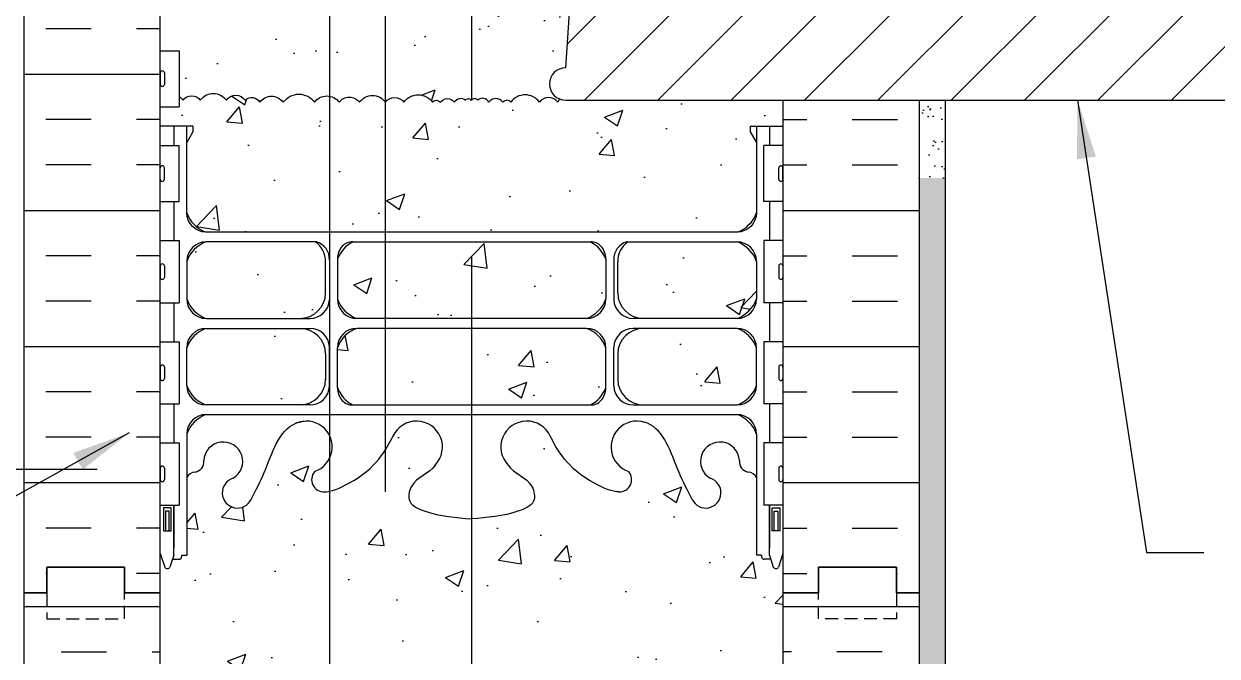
# Model space of a CAD drawing. Header units: inches. Extents: x 232.8 to 289.9, y 164.4 to 233.6.
# Drawn here: x 255.18 to 278.18, y 204.35 to 216.54 of the extents above; entities that cross this region are included whole.
import ezdxf

# ---------------------------------------------------------------- set-up
doc = ezdxf.new("R2010")
doc.units = ezdxf.units.IN
doc.header["$MEASUREMENT"] = 0
doc.linetypes.add('DASHED2', pattern=[0.375, 0.25, -0.125])
for name, color, linetype in [('HATCH', 12, 'Continuous'), ('line25', 2, 'Continuous'), ('LINE3', 3, 'Continuous'), ('LINE50', 5, 'Continuous'), ('LINE9', 9, 'Continuous'), ('TEXT', 4, 'Continuous'), ('Web_Edge', 9, 'Continuous')]:
    doc.layers.add(name, color=color, linetype=linetype)
doc.styles.add('DIM', font='romans.shx', dxfattribs={"width": 0.7})
doc.dimstyles.new('ext_12', dxfattribs={"dimscale": 12, "dimtxt": 0.09375, "dimasz": 0.09375, "dimexe": 0.09375, "dimexo": 0.0625, "dimgap": 0.0625, "dimtad": 1, "dimdec": 1, "dimzin": 3, "dimdsep": 46, "dimlunit": 4, "dimtxsty": 'DIM', "dimcen": 0.09, "dimdle": 0.09375, "dimclrt": 4, "dimadec": 0, "dimazin": 0, "dimtfac": 1, "dimtdec": 1, "dimtmove": 2, "dimatfit": 3, "dimfxl": 1, "dimfrac": 2, "dimtolj": 1, "dimtzin": 0, "dimarcsym": 0})
pattern_1 = [(50, (0, 0), (3.5863, -0.31376), [0.375, -4.125]), (355, (0, 0), (-0.693757, 3.76096), [0.3, -3.3]), (100.4514, (0.299, -0.026), (2.892544, 3.4472), [0.3187, -3.50571]), (46.1842, (0, 1), (5.336207, -0.827596), [0.5625, -6.1875]), (96.6356, (0.4447, 0.931), (4.67331, 4.87059), [0.47805, -5.25857]), (351.1842, (0, 1), (4.67331, 4.87059), [0.45, -4.95]), (21, (0.5, 0.75), (2.984535, -2.013094), [0.375, -4.125]), (326, (0.5, 0.75), (1.216577, 3.62575), [0.3, -3.3]), (71.4514, (0.7487, 0.5822), (4.201112, 1.612656), [0.3187, -3.50571]), (37.5, (0, 0), (0.0607993, 1.6644693), [0, -3.26, 0, -3.35, 0, -3.3125]), (7.5, (0, 0), (1.315348, 1.972059), [0, -1.91, 0, -3.185, 0, -1.2625]), (327.5, (-1.115, 0), (2.669112, -0.1127744), [0, -1.25, 0, -3.9, 0, -5.175]), (317.5, (-1.615, 0), (2.915931, 0.500525), [0, -1.625, 0, -2.59, 0, -3.675])]

msp = doc.modelspace()

# ---------------------------------------------------------------- hatches: boundary and pattern name
at = {"layer": 'HATCH'}
h = msp.add_hatch(dxfattribs=at)
h.set_pattern_fill('INSUL', color=256, scale=7, angle=180, style=0)
h.set_pattern_definition([(180, (265.2284, 205.0723), (-3e-16, -2.625), []), (180, (265.2284, 204.1973), (-3e-16, -2.625), [0.875, -0.875]), (180, (265.2284, 203.3223), (-3e-16, -2.625), [0.875, -0.875])])
h.paths.add_polyline_path([(255.186, 205.572), (255.624, 205.572), (255.624, 206.072), (257.124, 206.072), (257.124, 205.572), (257.811, 205.572), (257.811, 223.572), (257.561, 223.572), (257.124, 223.572), (257.124, 223.072), (255.624, 223.072), (255.624, 223.572), (255.186, 223.572)])
h = msp.add_hatch(dxfattribs=at)
h.set_pattern_fill('AR-CONC', color=256, scale=0.5)
h.set_pattern_definition(pattern_1)
h.paths.add_polyline_path([(265.965, 220.581, 0.932515), (266.052, 221.825), (266.14, 223.072), (258.372, 223.072, 0.366745), (258.128, 222.861), (258.128, 221.877), (258.176, 221.877), (258.176, 220.677), (257.811, 220.677), (257.811, 219.927), (258.176, 219.927), (258.176, 218.727), (257.811, 218.727), (257.811, 217.977), (258.176, 217.977), (258.176, 216.777), (257.811, 216.777), (257.811, 216.027), (258.176, 216.027), (258.176, 215.146, -0.08702), (258.25, 215.072, -0.520567), (258.582, 215.072, -0.520567), (259.084, 215.072, -0.520567), (259.447, 215.072, -0.520567), (259.728, 215.032, -0.520567), (260.181, 215.032, -0.520567), (260.784, 215.032, -0.520567), (261.257, 215.032, -0.520567), (261.649, 215.032, -0.520567), (262.152, 215.032, -0.520567), (262.504, 215.032, -0.520567), (263.057, 215.032, -0.520567), (263.208, 215.032, -0.520567), (263.479, 215.032, -0.520567), (263.691, 215.072, -0.520567), (263.811, 215.072, -0.520567), (263.932, 215.072, -0.520567), (264.143, 215.032, -0.520567), (264.415, 215.032, -0.520567), (264.566, 215.032, -0.520567), (265.119, 215.032, -0.520567), (265.471, 215.032, -0.098321), (265.503, 215.097, -0.819194), (265.624, 215.697), (265.862, 219.1)])
h.paths.add_polyline_path([(271.319, 221.572), (271.319, 223.072), (270.499, 223.072), (267.301, 223.072), (267.301, 222.675), (267.208, 222.487), (267.114, 222.675), (267.114, 223.072), (266.14, 223.072), (266.052, 221.825, -0.932515), (265.965, 220.581), (265.862, 219.1), (268.886, 219.418, -0.379205)])
h = msp.add_hatch(dxfattribs=at)
h.set_pattern_fill('ANSI31', color=256, scale=8, style=0)
h.paths.add_polyline_path([(268.886, 219.418), (265.862, 219.1), (265.861, 219.092), (265.624, 215.697, 1), (265.624, 215.072), (285.355, 215.072), (285.358, 216.868, -0.661566), (285.362, 221.378), (285.362, 223.072), (271.319, 223.072), (271.319, 221.572, -2.637096)])
h.paths.add_polyline_path([(281.269, 219.122, -1), (276.368, 219.122, -1)], flags=16)
h = msp.add_hatch(dxfattribs=at)
h.set_pattern_fill('AR-CONC', color=256, scale=0.5)
h.set_pattern_definition([(50, (-36.5123, 0), (3.5863, -0.31376), [0.375, -4.125]), (355, (-36.5123, 0), (-0.693757, 3.76096), [0.3, -3.3]), (100.4514, (-36.2135, -0.026), (2.892544, 3.4472), [0.3187, -3.50571]), (46.1842, (-36.5123, 1), (5.336207, -0.827596), [0.5625, -6.1875]), (96.6356, (-36.0676, 0.931), (4.67331, 4.87059), [0.47805, -5.25857]), (351.1842, (-36.5123, 1), (4.67331, 4.87059), [0.45, -4.95]), (21, (-36.0123, 0.75), (2.984535, -2.013094), [0.375, -4.125]), (326, (-36.0123, 0.75), (1.216577, 3.62575), [0.3, -3.3]), (71.4514, (-35.7636, 0.5822), (4.201112, 1.612656), [0.3187, -3.50571]), (37.5, (-36.5123, 0), (0.0607993, 1.6644693), [0, -3.26, 0, -3.35, 0, -3.3125]), (7.5, (-36.5123, 0), (1.315348, 1.9720586), [0, -1.91, 0, -3.185, 0, -1.2625]), (327.5, (-37.6273, 0), (2.669112, -0.1127744), [0, -1.25, 0, -3.9, 0, -5.175]), (317.5, (-38.1273, 0), (2.915931, 0.500525), [0, -1.625, 0, -2.59, 0, -3.675])])
h.paths.add_polyline_path([(269.301, 214.572), (269.811, 214.572), (269.811, 215.072), (265.624, 215.072, -0.099388), (265.503, 215.097, 0.098321), (265.471, 215.032, 0.520567), (265.119, 215.032, 0.520567), (264.566, 215.032, 0.520567), (264.415, 215.032, 0.520567), (264.143, 215.032, 0.520567), (263.932, 215.072, 0.520567), (263.811, 215.072, 0.520567), (263.691, 215.072, 0.520567), (263.479, 215.032, 0.520567), (263.208, 215.032, 0.520567), (263.057, 215.032, 0.520567), (262.504, 215.032, 0.520567), (262.152, 215.032, 0.520567), (261.649, 215.032, 0.520567), (261.257, 215.032, 0.520567), (260.784, 215.032, 0.520567), (260.181, 215.032, 0.520567), (259.728, 215.032, 0.520567), (259.447, 215.072, 0.520567), (259.084, 215.072, 0.520567), (258.582, 215.072, 0.520567), (258.25, 215.072, 0.08702), (258.176, 215.146), (258.176, 214.947), (257.811, 214.947), (257.811, 214.572), (258.321, 214.572), (258.321, 212.903, 0.414203), (258.696, 212.528), (268.926, 212.528, 0.414225), (269.301, 212.903)])
h = msp.add_hatch(dxfattribs=at)
h.set_pattern_fill('INSUL', color=256, scale=7, angle=180, style=0)
h.set_pattern_definition([(7e-15, (262.3943, 205.0723), (3e-16, -2.625), []), (7e-15, (262.3943, 204.1973), (3e-16, -2.625), [0.875, -0.875]), (7e-15, (262.3943, 203.3223), (3e-16, -2.625), [0.875, -0.875])])
h.paths.add_polyline_path([(272.436, 215.072), (269.811, 215.072), (269.811, 205.572), (270.499, 205.572), (270.499, 206.072), (271.999, 206.072), (271.999, 205.572), (272.436, 205.572)])
h = msp.add_hatch(dxfattribs=at)
h.set_pattern_fill('AR-SAND', color=256, scale=0.25, style=0)
h.set_pattern_definition([(37.5, (272.43638, 213.5723), (-0.01575, 0.48171), [0, -0.38, 0, -0.425, 0, -0.40625]), (7.5, (272.4364, 213.5723), (0.44244, 0.70554), [0, -0.205, 0, -0.3425, 0, -0.13125]), (327.5, (272.12888, 213.5723), (0.77854, 0.00141), [0, -0.125, 0, -0.45, 0, -0.5875]), (317.5, (272.1289, 213.5723), (0.75153, 0.21942), [0, -0.0625, 0, -0.295, 0, -0.3375])])
h.paths.add_polyline_path([(272.936, 215.072), (272.436, 215.072), (272.436, 213.572), (272.936, 213.572)])
h = msp.add_hatch(dxfattribs=at)
h.set_pattern_fill('AR-SAND', color=256, scale=0.25, style=0)
h.set_pattern_definition([(37.5, (135.72206, 5.35787), (-0.01574834, 0.48170594), [0, -0.38, 0, -0.425, 0, -0.40625]), (7.5, (135.72206, 5.3579), (0.4424442, 0.7055365), [0, -0.205, 0, -0.3425, 0, -0.13125]), (327.5, (135.41456, 5.35787), (0.7785355, 0.00141476), [0, -0.125, 0, -0.45, 0, -0.5875]), (317.5, (135.41456, 5.3579), (0.7515317, 0.2194189), [0, -0.0625, 0, -0.295, 0, -0.3375])])
h.paths.add_polyline_path([(272.936, 213.572), (272.436, 213.572), (272.436, 187.572), (272.936, 187.572)])
h = msp.add_hatch(dxfattribs=at)
h.set_pattern_fill('AR-CONC', color=256, scale=0.5)
h.set_pattern_definition(pattern_1)
h.paths.add_polyline_path([(266.399, 211.24), (266.399, 212.008, 0.185301), (266.1, 212.341), (261.523, 212.341, 0.185301), (261.224, 212.008), (261.224, 211.24, 0.225652), (261.599, 210.865), (266.024, 210.865, 0.225652)])
h.paths.add_polyline_path([(266.399, 210.299, 0.225652), (266.024, 210.674), (261.599, 210.674, 0.225652), (261.224, 210.299), (261.224, 209.531, 0.185301), (261.523, 209.198), (266.1, 209.198, 0.185301), (266.399, 209.531)])
h.paths.add_polyline_path([(269.301, 210.299, 0.225652), (268.926, 210.674), (267.126, 210.674, 0.410093), (266.626, 210.181), (266.626, 209.684, 0.406005), (267.126, 209.198), (268.926, 209.198, 0.225652), (269.301, 209.573)])
h.paths.add_polyline_path([(269.301, 211.24), (269.301, 211.966, 0.225652), (268.926, 212.341), (266.821, 212.341, 0.24677), (266.626, 211.955), (266.626, 211.358, 0.410093), (267.126, 210.865), (268.926, 210.865, 0.225652)])
h.paths.add_polyline_path([(260.996, 211.955, 0.24677), (260.802, 212.341), (258.696, 212.341, 0.225652), (258.321, 211.966), (258.321, 211.24, 0.225652), (258.696, 210.865), (260.497, 210.865, 0.410093), (260.997, 211.358)])
h.paths.add_polyline_path([(260.997, 210.181, 0.410093), (260.497, 210.674), (258.696, 210.674, 0.225652), (258.321, 210.299), (258.321, 209.573, 0.225652), (258.696, 209.198), (260.497, 209.198, 0.406005), (260.996, 209.684)])
h = msp.add_hatch(dxfattribs=at)
h.set_pattern_fill('AR-CONC', color=256, scale=0.5)
h.set_pattern_definition(pattern_1)
edge = h.paths.add_edge_path()
edge.add_line((269.811, 206.332), (269.726, 206.071))
edge.add_arc((269.676, 206.098), 0.0567, 208.0725, 331.9275, ccw=False)
edge.add_line((269.626, 206.071), (269.577, 206.221))
edge.add_line((269.577, 206.221), (269.451, 206.221))
edge.add_arc((269.451, 206.271), 0.05, 180, 270, ccw=False)
edge.add_line((269.401, 206.271), (269.401, 206.301))
edge.add_line((269.401, 206.301), (269.301, 206.301))
edge.add_line((269.301, 206.301), (269.301, 207.79))
edge.add_arc((269.127, 207.714), 0.19, 23.6297, 85.6939)
edge.add_arc((269.171, 208.102), 0.2, 172.8929, 261.6212, ccw=False)
edge.add_arc((268.597, 208.108), 0.375, 2.9237, 239.8675)
edge.add_arc((268.324, 207.503), 0.293, -154.2016, 73.0731, ccw=False)
edge.add_spline(control_points=[(268.06, 207.375), (267.974, 207.542), (267.721, 208.032), (267.526, 208.713), (267.201, 208.843)], knot_values=[0, 0, 0, 0, 0.579211, 1.703896, 1.703896, 1.703896, 1.703896], degree=3, periodic=0)
edge.add_spline(control_points=[(267.201, 208.843), (267.151, 208.863), (267.097, 208.875), (267.04, 208.884)], knot_values=[1.703896, 1.703896, 1.703896, 1.703896, 1.875321, 1.875321, 1.875321, 1.875321], degree=3, periodic=0)
edge.add_arc((266.999, 208.386), 0.5, 85.2926, 251.7937)
edge.add_arc((266.653, 207.761), 0.242, -90, 38.2327, ccw=False)
edge.add_spline(control_points=[(266.653, 207.519), (266.532, 207.517), (265.712, 207.868), (265.467, 208.315), (265.328, 208.595)], knot_values=[0.038125, 0.038125, 0.038125, 0.038125, 0.320663, 1.237398, 1.237398, 1.237398, 1.237398], degree=3, periodic=0)
edge.add_arc((264.874, 208.386), 0.5, 24.819, 224.1875)
edge.add_spline(control_points=[(264.515, 208.037), (264.623, 207.874), (264.983, 207.783), (265.06, 207.288), (264.511, 207.052), (264.108, 207.023), (263.811, 207.003)], knot_values=[0.229407, 0.229407, 0.229407, 0.229407, 0.844432, 1.128849, 1.464331, 2.389004, 2.389004, 2.389004, 2.389004], degree=3, periodic=0)
edge.add_spline(control_points=[(263.811, 207.003), (263.515, 207.023), (263.111, 207.052), (262.563, 207.288), (262.64, 207.783), (263, 207.874), (263.107, 208.037)], knot_values=[0.229407, 0.229407, 0.229407, 0.229407, 1.15408, 1.489562, 1.773979, 2.389004, 2.389004, 2.389004, 2.389004], degree=3, periodic=0)
edge.add_arc((262.749, 208.386), 0.5, 315.8125, 515.181)
edge.add_spline(control_points=[(262.295, 208.595), (262.156, 208.315), (261.911, 207.868), (261.091, 207.517), (260.97, 207.519)], knot_values=[0.038125, 0.038125, 0.038125, 0.038125, 0.95486, 1.237398, 1.237398, 1.237398, 1.237398], degree=3, periodic=0)
edge.add_arc((260.97, 207.761), 0.242, 141.7673, 270, ccw=False)
edge.add_arc((260.624, 208.386), 0.5, 288.2063, 454.7074)
edge.add_spline(control_points=[(260.583, 208.884), (260.526, 208.875), (260.472, 208.863), (260.422, 208.843)], knot_values=[1.703896, 1.703896, 1.703896, 1.703896, 1.875321, 1.875321, 1.875321, 1.875321], degree=3, periodic=0)
edge.add_spline(control_points=[(260.422, 208.843), (260.097, 208.713), (259.902, 208.032), (259.649, 207.542), (259.563, 207.375)], knot_values=[0, 0, 0, 0, 1.124685, 1.703896, 1.703896, 1.703896, 1.703896], degree=3, periodic=0)
edge.add_arc((259.299, 207.503), 0.293, 106.9269, 334.2016, ccw=False)
edge.add_arc((259.025, 208.108), 0.375, 300.1325, 537.0763)
edge.add_arc((258.452, 208.102), 0.2, -81.62, 7.1071, ccw=False)
edge.add_arc((258.496, 207.714), 0.19, 94.3036, 156.3684)
edge.add_line((258.321, 207.79), (258.321, 206.301))
edge.add_line((258.321, 206.301), (258.221, 206.301))
edge.add_line((258.221, 206.301), (258.221, 206.271))
edge.add_arc((258.171, 206.271), 0.05, -90, 0, ccw=False)
edge.add_line((258.171, 206.221), (258.045, 206.221))
edge.add_line((258.045, 206.221), (257.996, 206.071))
edge.add_arc((257.946, 206.098), 0.0567, 208.0725, 331.9275, ccw=False)
edge.add_line((257.896, 206.071), (257.811, 206.332))
edge.add_line((257.811, 206.332), (257.811, 205.572))
edge.add_line((257.811, 205.572), (257.811, 203.572))
edge.add_arc((258.157, 203.933), 0.5, 226.2109, 246.4218)
edge.add_line((257.957, 203.475), (258.047, 203.475))
edge.add_line((258.047, 203.475), (258.047, 203.433))
edge.add_arc((257.907, 203.226), 0.25, 0, 55.9442, ccw=False)
edge.add_line((258.157, 203.226), (258.157, 203.159))
edge.add_arc((258.095, 203.159), 0.0625, -90, 0, ccw=False)
edge.add_line((258.095, 203.096), (258.047, 203.096))
edge.add_line((258.047, 203.096), (258.047, 203.026))
edge.add_line((258.047, 203.026), (258.152, 203.026))
edge.add_arc((258.115, 203.376), 0.352, 276.1291, 321.5331)
edge.add_arc((258.492, 203.107), 0.113, -12.1844, 154.0569, ccw=False)
edge.add_arc((258.977, 203.103), 0.375, 182.9237, 419.8675)
edge.add_arc((259.297, 203.696), 0.3, 27.597, 243.9425, ccw=False)
edge.add_spline(control_points=[(259.563, 203.835), (259.649, 203.669), (259.902, 203.178), (260.097, 202.498), (260.422, 202.367)], knot_values=[0, 0, 0, 0, 0.579211, 1.703896, 1.703896, 1.703896, 1.703896], degree=3, periodic=0)
edge.add_spline(control_points=[(260.422, 202.367), (260.472, 202.347), (260.526, 202.335), (260.583, 202.326)], knot_values=[1.703896, 1.703896, 1.703896, 1.703896, 1.875321, 1.875321, 1.875321, 1.875321], degree=3, periodic=0)
edge.add_arc((260.624, 202.825), 0.5, 265.2926, 431.7937)
edge.add_arc((260.97, 203.449), 0.242, 90, 218.2327, ccw=False)
edge.add_spline(control_points=[(260.97, 203.691), (261.091, 203.693), (261.911, 203.342), (262.156, 202.895), (262.295, 202.615)], knot_values=[0.038125, 0.038125, 0.038125, 0.038125, 0.320663, 1.237398, 1.237398, 1.237398, 1.237398], degree=3, periodic=0)
edge.add_arc((262.749, 202.825), 0.5, 204.819, 404.1875)
edge.add_spline(control_points=[(263.107, 203.173), (263, 203.336), (262.64, 203.427), (262.563, 203.922), (263.111, 204.158), (263.515, 204.187), (263.811, 204.207)], knot_values=[0.229407, 0.229407, 0.229407, 0.229407, 0.844432, 1.128849, 1.464331, 2.389004, 2.389004, 2.389004, 2.389004], degree=3, periodic=0)
edge.add_spline(control_points=[(263.811, 204.207), (264.108, 204.187), (264.511, 204.158), (265.06, 203.922), (264.983, 203.427), (264.623, 203.336), (264.515, 203.173)], knot_values=[0.229407, 0.229407, 0.229407, 0.229407, 1.15408, 1.489562, 1.773979, 2.389004, 2.389004, 2.389004, 2.389004], degree=3, periodic=0)
edge.add_arc((264.874, 202.825), 0.5, 135.8125, 335.181)
edge.add_spline(control_points=[(265.328, 202.615), (265.467, 202.895), (265.712, 203.342), (266.532, 203.693), (266.653, 203.691)], knot_values=[0.038125, 0.038125, 0.038125, 0.038125, 0.95486, 1.237398, 1.237398, 1.237398, 1.237398], degree=3, periodic=0)
edge.add_arc((266.653, 203.449), 0.242, -38.2327, 90, ccw=False)
edge.add_arc((266.999, 202.825), 0.5, 108.2063, 274.7074)
edge.add_spline(control_points=[(267.04, 202.326), (267.097, 202.335), (267.151, 202.347), (267.201, 202.367)], knot_values=[1.703896, 1.703896, 1.703896, 1.703896, 1.875321, 1.875321, 1.875321, 1.875321], degree=3, periodic=0)
edge.add_spline(control_points=[(267.201, 202.367), (267.526, 202.498), (267.721, 203.178), (267.974, 203.669), (268.06, 203.835)], knot_values=[0, 0, 0, 0, 1.124685, 1.703896, 1.703896, 1.703896, 1.703896], degree=3, periodic=0)
edge.add_arc((268.325, 203.696), 0.3, -63.9425, 153.031, ccw=False)
edge.add_arc((268.645, 203.103), 0.375, 120.1325, 357.0763)
edge.add_arc((269.131, 203.107), 0.113, 25.9431, 192.1844, ccw=False)
edge.add_arc((269.508, 203.376), 0.352, 218.4669, 263.8709)
edge.add_line((269.47, 203.026), (269.575, 203.026))
edge.add_line((269.575, 203.026), (269.575, 203.096))
edge.add_line((269.575, 203.096), (269.528, 203.096))
edge.add_arc((269.528, 203.159), 0.0625, 180, 270, ccw=False)
edge.add_line((269.465, 203.159), (269.465, 203.226))
edge.add_arc((269.715, 203.226), 0.25, 124.0558, 180, ccw=False)
edge.add_line((269.575, 203.433), (269.575, 203.475))
edge.add_line((269.575, 203.475), (269.665, 203.475))
edge.add_arc((269.465, 203.933), 0.5, 293.5782, 313.7891)
edge.add_line((269.811, 203.572), (269.811, 206.332))
h = msp.add_hatch(dxfattribs=at)
h.set_pattern_fill('INSUL', color=256, scale=7, style=0)
h.set_pattern_definition([(7e-15, (-2668.3502, -209.4372), (0, 2.625), []), (7e-15, (-2668.3502, -208.5622), (0, 2.625), [0.875, -0.875]), (7e-15, (-2668.3502, -207.6872), (0, 2.625), [0.875, -0.875])])
h.paths.add_polyline_path([(255.186, 187.572), (255.624, 187.572), (255.624, 188.072), (257.124, 188.072), (257.124, 187.572), (257.811, 187.572), (257.811, 205.572), (257.124, 205.572), (257.124, 206.072), (255.624, 206.072), (255.624, 205.572), (255.186, 205.572)])
h = msp.add_hatch(dxfattribs=at)
h.set_pattern_fill('INSUL', color=256, scale=7, style=0)
h.set_pattern_definition([(180, (3195.973, -209.4372), (0, 2.625), []), (180, (3195.973, -208.5622), (0, 2.625), [0.875, -0.875]), (180, (3195.973, -207.6872), (0, 2.625), [0.875, -0.875])])
h.paths.add_polyline_path([(272.436, 187.572), (271.999, 187.572), (271.999, 188.072), (270.499, 188.072), (270.499, 187.572), (269.811, 187.572), (269.811, 205.572), (270.499, 205.572), (270.499, 206.072), (271.999, 206.072), (271.999, 205.572), (272.436, 205.572)])

# ---------------------------------------------------------------- linework, layer by layer
for points in [[(258.176, 215.146, -0.08702), (258.25, 215.072, -0.520567), (258.582, 215.072, -0.520567), (259.084, 215.072, -0.520567), (259.447, 215.072, -0.520567), (259.728, 215.032, -0.520567), (260.181, 215.032, -0.520567), (260.784, 215.032, -0.520567), (261.257, 215.032, -0.520567), (261.649, 215.032, -0.520567), (262.152, 215.032, -0.520567), (262.504, 215.032, -0.520567), (263.057, 215.032, -0.520567), (263.208, 215.032, -0.520567), (263.479, 215.032, -0.520567), (263.691, 215.072, -0.520567), (263.811, 215.072)], [(265.503, 215.097, 0.098321), (265.471, 215.032, 0.520567), (265.119, 215.032, 0.520567), (264.566, 215.032, 0.520567), (264.415, 215.032, 0.520567), (264.143, 215.032, 0.520567), (263.932, 215.072, 0.520567), (263.811, 215.072)]]:
    msp.add_lwpolyline(points, format="xyb", dxfattribs=at)
at = {"layer": 'line25'}
for p, q in [((257.811, 205.572), (257.811, 223.572)), ((265.624, 215.697), (265.862, 219.1)), ((257.811, 216.027), (258.176, 216.027)), ((258.176, 216.027), (258.176, 214.947)), ((257.811, 215.597), (257.811, 215.377)), ((257.811, 215.542), (257.811, 215.542)), ((257.851, 215.637), (257.851, 215.637)), ((257.891, 215.597), (257.891, 215.377)), ((257.811, 215.432), (257.811, 215.432)), ((257.851, 215.337), (257.851, 215.337)), ((265.624, 215.072), (285.355, 215.072)), ((269.811, 215.072), (269.811, 187.572)), ((257.811, 214.947), (258.176, 214.947)), ((257.811, 214.197), (258.176, 214.197)), ((258.176, 213.117), (258.176, 214.197)), ((269.811, 214.197), (269.446, 214.197)), ((269.446, 213.117), (269.446, 214.197)), ((257.811, 213.547), (257.811, 213.767)), ((257.811, 213.712), (257.811, 213.712)), ((257.851, 213.807), (257.851, 213.807)), ((257.891, 213.547), (257.891, 213.767)), ((269.731, 213.547), (269.731, 213.767)), ((269.771, 213.807), (269.771, 213.807)), ((269.811, 213.547), (269.811, 213.767)), ((269.811, 213.712), (269.811, 213.712)), ((257.811, 213.602), (257.811, 213.602)), ((257.851, 213.507), (257.851, 213.507)), ((269.771, 213.507), (269.771, 213.507)), ((269.811, 213.602), (269.811, 213.602)), ((257.811, 213.117), (258.176, 213.117)), ((269.811, 213.117), (269.446, 213.117)), ((257.811, 212.367), (258.176, 212.367)), ((258.176, 212.367), (258.176, 211.167)), ((269.811, 212.367), (269.446, 212.367)), ((269.446, 212.367), (269.446, 211.167)), ((257.811, 211.877), (257.811, 211.657)), ((257.811, 211.822), (257.811, 211.822)), ((257.851, 211.917), (257.851, 211.917)), ((257.891, 211.877), (257.891, 211.657)), ((269.731, 211.877), (269.731, 211.657)), ((269.771, 211.917), (269.771, 211.917)), ((269.811, 211.877), (269.811, 211.657)), ((269.811, 211.822), (269.811, 211.822)), ((257.811, 211.712), (257.811, 211.712)), ((257.851, 211.617), (257.851, 211.617)), ((269.771, 211.617), (269.771, 211.617)), ((269.811, 211.712), (269.811, 211.712)), ((257.811, 211.167), (258.176, 211.167)), ((269.811, 211.167), (269.446, 211.167)), ((257.811, 210.417), (258.176, 210.417)), ((258.176, 210.417), (258.176, 209.217)), ((269.811, 210.417), (269.446, 210.417)), ((269.446, 210.417), (269.446, 209.217)), ((257.811, 209.927), (257.811, 209.707)), ((257.811, 209.872), (257.811, 209.872)), ((257.811, 209.762), (257.811, 209.762)), ((257.891, 209.927), (257.891, 209.707)), ((269.731, 209.927), (269.731, 209.707)), ((269.811, 209.927), (269.811, 209.707)), ((269.811, 209.872), (269.811, 209.872)), ((269.811, 209.762), (269.811, 209.762)), ((257.851, 209.667), (257.851, 209.667)), ((269.771, 209.667), (269.771, 209.667)), ((257.811, 209.217), (258.176, 209.217)), ((269.811, 209.217), (269.446, 209.217)), ((257.811, 208.467), (258.176, 208.467)), ((258.176, 208.467), (258.176, 207.267)), ((269.811, 208.467), (269.446, 208.467)), ((269.446, 208.467), (269.446, 207.267)), ((257.811, 207.977), (257.811, 207.757)), ((257.811, 207.922), (257.811, 207.922)), ((257.851, 208.017), (257.851, 208.017)), ((257.891, 207.977), (257.891, 207.757)), ((269.731, 207.977), (269.731, 207.757)), ((269.771, 208.017), (269.771, 208.017)), ((269.811, 207.977), (269.811, 207.757)), ((269.811, 207.922), (269.811, 207.922)), ((257.811, 207.812), (257.811, 207.812)), ((257.851, 207.717), (257.851, 207.717)), ((269.771, 207.717), (269.771, 207.717)), ((269.811, 207.812), (269.811, 207.812)), ((257.811, 207.267), (258.176, 207.267)), ((269.811, 207.267), (269.446, 207.267)), ((257.811, 187.572), (257.811, 205.572))]:
    msp.add_line(p, q, dxfattribs=at)
for centre, radius, start, end in [((257.851, 215.597), 0.04, 90, 180), ((257.851, 215.597), 0.04, 0, 90), ((265.624, 215.385), 0.313, 90, 270), ((257.851, 215.377), 0.04, 180, 270), ((257.851, 215.377), 0.04, 270, 0), ((257.851, 213.767), 0.04, 90, 180), ((257.851, 213.767), 0.04, 360, 90), ((269.771, 213.767), 0.04, 90, 180), ((269.771, 213.767), 0.04, 0, 90), ((257.851, 213.547), 0.04, 180, 270), ((257.851, 213.547), 0.04, 270, 0), ((269.771, 213.547), 0.04, 180, 270), ((269.771, 213.547), 0.04, 270, 0), ((257.851, 211.877), 0.04, 90, 180), ((257.851, 211.877), 0.04, 0, 90), ((269.771, 211.877), 0.04, 90, 180), ((269.771, 211.877), 0.04, 360, 90), ((257.851, 211.657), 0.04, 180, 270), ((257.851, 211.657), 0.04, 270, 0), ((269.771, 211.657), 0.04, 180, 270), ((269.771, 211.657), 0.04, 270, 0), ((257.851, 209.927), 0.04, 90, 180), ((257.851, 209.927), 0.04, 0, 90), ((269.771, 209.927), 0.04, 90, 180), ((269.771, 209.927), 0.04, 360, 90), ((257.851, 209.707), 0.04, 180, 270), ((257.851, 209.707), 0.04, 270, 0), ((269.771, 209.707), 0.04, 180, 270), ((269.771, 209.707), 0.04, 270, 0), ((257.851, 207.977), 0.04, 90, 180), ((257.851, 207.977), 0.04, 0, 90), ((269.771, 207.977), 0.04, 90, 180), ((269.771, 207.977), 0.04, 360, 90), ((257.851, 207.757), 0.04, 180, 270), ((257.851, 207.757), 0.04, 270, 0), ((269.771, 207.757), 0.04, 180, 270), ((269.771, 207.757), 0.04, 270, 0)]:
    msp.add_arc(centre, radius, start, end, dxfattribs=at)
at = {"layer": 'LINE3'}
for p, q in [((261.075, 232.836), (261.075, 193.405)), ((263.811, 232.572), (263.811, 215.065)), ((262.154, 207.521), (262.154, 219.615)), ((263.811, 212.054), (263.811, 187.572))]:
    msp.add_line(p, q, dxfattribs=at)
at = {"layer": 'LINE50'}
for p, q in [((272.436, 215.072), (272.436, 187.572)), ((255.186, 187.572), (255.186, 205.572))]:
    msp.add_line(p, q, dxfattribs=at)
for points in [[(255.624, 205.572), (255.186, 205.572), (255.186, 223.572), (255.624, 223.572), (255.624, 224.072), (257.124, 224.072), (257.124, 223.572), (257.561, 223.572), (257.811, 223.572)], [(255.186, 205.572), (255.624, 205.572), (255.624, 206.072), (257.124, 206.072), (257.124, 205.572), (257.811, 205.572)], [(257.811, 205.572), (257.124, 205.572), (257.124, 206.072), (255.624, 206.072), (255.624, 205.572), (255.186, 205.572)], [(272.436, 205.572), (271.999, 205.572), (271.999, 206.072), (270.499, 206.072), (270.499, 205.572), (269.811, 205.572)], [(269.811, 205.572), (270.499, 205.572), (270.499, 206.072), (271.999, 206.072), (271.999, 205.572), (272.436, 205.572)], [(257.811, 205.572), (257.561, 205.572), (257.124, 205.572)], [(269.811, 205.572), (270.061, 205.572), (270.499, 205.572)]]:
    msp.add_lwpolyline(points, dxfattribs=at)
at = {"layer": 'LINE9'}
for p, q in [((272.936, 215.072), (272.936, 187.572)), ((254.593, 207.956), (256.593, 207.956))]:
    msp.add_line(p, q, dxfattribs=at)
at = {"layer": 'LINE9', "linetype": 'DASHED2'}
for points in [[(255.624, 205.572), (255.624, 205.572), (255.624, 205.072), (257.124, 205.072), (257.124, 205.572), (257.124, 205.572)], [(271.999, 205.572), (271.999, 205.572), (271.999, 205.072), (270.499, 205.072), (270.499, 205.572), (270.499, 205.572)]]:
    msp.add_lwpolyline(points, dxfattribs=at)
at = {"layer": 'Web_Edge'}
for p, q in [((258.441, 214.572), (257.811, 214.572)), ((258.441, 214.572), (258.441, 214.46)), ((258.441, 214.572), (258.441, 214.46)), ((269.181, 214.572), (269.811, 214.572)), ((269.181, 214.572), (269.811, 214.572)), ((269.181, 214.572), (269.181, 214.46)), ((269.181, 214.572), (269.181, 214.46)), ((258.441, 214.46), (258.321, 214.26)), ((258.441, 214.46), (258.321, 214.26)), ((269.181, 214.46), (269.301, 214.26)), ((269.181, 214.46), (269.301, 214.26)), ((260.82, 212.341), (258.696, 212.341)), ((261.523, 212.341), (266.134, 212.341)), ((266.803, 212.341), (268.926, 212.341)), ((258.321, 211.966), (258.321, 211.24)), ((260.997, 211.358), (260.996, 211.955)), ((261.071, 211.996), (261.071, 211.226)), ((261.224, 212.009), (261.224, 211.24)), ((266.399, 212.009), (266.399, 211.24)), ((266.551, 211.996), (266.551, 211.226)), ((266.626, 211.358), (266.626, 211.955)), ((269.301, 211.966), (269.301, 211.24)), ((258.696, 210.865), (260.697, 210.865)), ((258.696, 210.674), (260.697, 210.674)), ((266.024, 210.865), (261.599, 210.865)), ((266.024, 210.674), (261.599, 210.674)), ((268.926, 210.865), (266.926, 210.865)), ((268.926, 210.674), (266.926, 210.674)), ((258.321, 209.573), (258.321, 210.299)), ((261.071, 209.56), (261.071, 210.312)), ((261.224, 209.529), (261.224, 210.299)), ((266.399, 209.529), (266.399, 210.299)), ((266.551, 209.56), (266.551, 210.312)), ((269.301, 209.573), (269.301, 210.299)), ((260.997, 210.181), (260.996, 209.684)), ((266.626, 210.181), (266.626, 209.684)), ((260.697, 209.198), (258.696, 209.198)), ((261.523, 209.198), (266.134, 209.198)), ((266.926, 209.198), (268.926, 209.198)), ((258.696, 209.011), (268.926, 209.011)), ((258.321, 208.636), (258.321, 206.301)), ((269.301, 208.636), (269.301, 206.301)), ((258.071, 206.301), (258.071, 207.267)), ((269.551, 206.301), (269.551, 207.267)), ((257.811, 206.332), (257.896, 206.071)), ((258.071, 206.301), (257.996, 206.071)), ((258.221, 206.301), (258.321, 206.301)), ((258.221, 206.301), (258.221, 206.271)), ((269.401, 206.301), (269.301, 206.301)), ((269.401, 206.301), (269.401, 206.271)), ((269.551, 206.301), (269.626, 206.071)), ((269.811, 206.332), (269.726, 206.071)), ((258.045, 206.221), (258.171, 206.221)), ((258.221, 206.271), (258.221, 206.271)), ((269.401, 206.271), (269.401, 206.271)), ((269.577, 206.221), (269.451, 206.221))]:
    msp.add_line(p, q, dxfattribs=at)
for points in [[(258.071, 214.572), (258.071, 214.197)], [(269.551, 214.572), (269.551, 214.197)], [(258.071, 213.117), (258.071, 212.367)], [(269.551, 213.117), (269.551, 212.367)], [(258.071, 211.167), (258.071, 210.417)], [(269.551, 211.167), (269.551, 210.417)], [(258.071, 209.217), (258.071, 208.467)], [(269.551, 209.217), (269.551, 208.467)], [(258.071, 207.267), (258.071, 206.451)], [(269.551, 207.267), (269.551, 206.451)]]:
    msp.add_lwpolyline(points, dxfattribs=at)
msp.add_lwpolyline([(269.301, 214.572), (269.301, 212.903, -0.414198), (268.926, 212.528), (258.696, 212.528, -0.414198), (258.321, 212.903), (258.321, 214.572)], format="xyb", dxfattribs=at)
for points in [[(258.021, 207.211), (257.871, 207.211), (257.871, 206.771), (258.021, 206.771)], [(257.981, 207.151), (257.911, 207.151), (257.911, 206.771), (257.981, 206.771)], [(269.601, 207.211), (269.751, 207.211), (269.751, 206.771), (269.601, 206.771)], [(269.641, 207.151), (269.711, 207.151), (269.711, 206.771), (269.641, 206.771)]]:
    msp.add_lwpolyline(points, close=True, dxfattribs=at)
for centre, radius, start, end in [((258.903, 213.11), 0.618, 199.5703, 250.431), ((268.72, 213.11), 0.618, 289.569, 340.4297), ((258.903, 211.759), 0.617, 109.5682, 160.4318), ((258.696, 211.966), 0.375, 90, 180), ((260.532, 211.963), 0.464, 358.9928, 54.4406), ((260.726, 212.008), 0.346, 358.053, 74.2116), ((261.807, 211.785), 0.624, 117.0966, 159.0881), ((261.506, 212.091), 0.25, 86.1209, 138.3704), ((265.816, 211.785), 0.624, 20.9119, 62.9034), ((266.117, 212.091), 0.25, 41.6296, 93.8791), ((266.897, 212.008), 0.346, 105.7884, 181.947), ((267.09, 211.963), 0.464, 125.5594, 181.0072), ((268.72, 211.759), 0.617, 19.5682, 70.4318), ((268.926, 211.966), 0.375, 360, 90), ((261.6, 212.009), 0.376, 138.3704, 179.9486), ((266.023, 212.009), 0.376, 0.0514, 41.6296), ((260.497, 211.365), 0.5, 270, 359.1927), ((267.126, 211.365), 0.5, 180.8073, 270), ((258.903, 211.447), 0.617, 199.5682, 250.4318), ((258.696, 211.24), 0.375, 180, 270), ((260.697, 211.24), 0.375, 270, 357.9696), ((261.806, 211.447), 0.617, 199.5682, 250.4318), ((261.599, 211.24), 0.375, 180, 270), ((265.817, 211.447), 0.617, 289.5682, 340.4318), ((266.024, 211.24), 0.375, 270, 360), ((266.926, 211.24), 0.375, 182.0304, 270), ((268.72, 211.447), 0.617, 289.5682, 340.4318), ((268.926, 211.24), 0.375, 270, 0), ((258.903, 210.092), 0.617, 109.5682, 160.4318), ((258.696, 210.299), 0.375, 90, 180), ((260.497, 210.174), 0.5, 0.8073, 90), ((260.697, 210.299), 0.375, 2.0304, 90), ((261.806, 210.092), 0.617, 109.5682, 160.4318), ((261.599, 210.299), 0.375, 90, 180), ((265.817, 210.092), 0.617, 19.5682, 70.4318), ((266.024, 210.299), 0.375, 0, 90), ((266.926, 210.299), 0.375, 90, 177.9696), ((267.126, 210.174), 0.5, 90, 179.1927), ((268.72, 210.092), 0.617, 19.5682, 70.4318), ((268.926, 210.299), 0.375, 360, 90), ((258.903, 209.78), 0.617, 199.5682, 250.4318), ((258.696, 209.573), 0.375, 180, 270), ((260.497, 209.698), 0.5, 270, 359.1927), ((260.697, 209.573), 0.375, 270, 357.9696), ((261.807, 209.754), 0.624, 200.9119, 242.9034), ((261.6, 209.53), 0.376, 180.0514, 221.6296), ((265.816, 209.754), 0.624, 297.0966, 339.0881), ((266.023, 209.53), 0.376, 318.3704, 359.9486), ((266.926, 209.573), 0.375, 182.0304, 270), ((267.126, 209.698), 0.5, 180.8073, 270), ((268.72, 209.78), 0.617, 289.5682, 340.4318), ((268.926, 209.573), 0.375, 270, 0), ((261.506, 209.447), 0.25, 221.6296, 273.8791), ((266.117, 209.447), 0.25, 266.1209, 318.3704), ((258.903, 208.429), 0.618, 109.569, 160.4297), ((258.696, 208.636), 0.375, 90.0009, 179.9979), ((260.624, 208.386), 0.5, 288.2063, 113.7861), ((262.749, 208.386), 0.5, 315.8125, 155.181), ((264.874, 208.386), 0.5, 24.819, 224.1875), ((266.999, 208.386), 0.5, 66.2139, 251.7937), ((268.72, 208.429), 0.618, 19.5703, 70.431), ((268.926, 208.636), 0.375, 0.0021, 89.9991), ((259.025, 208.108), 0.375, 300.1325, 177.0763), ((268.597, 208.108), 0.375, 2.9237, 239.8675), ((258.496, 207.714), 0.19, 94.3036, 156.3684), ((258.452, 208.102), 0.2, 278.38, 7.1071), ((260.97, 207.761), 0.242, 141.7673, 270), ((266.653, 207.761), 0.242, 270, 38.2327), ((269.171, 208.102), 0.2, 172.8929, 261.62), ((269.127, 207.714), 0.19, 23.6316, 85.6964), ((259.299, 207.503), 0.293, 106.9269, 334.2016), ((268.324, 207.503), 0.293, 205.7984, 73.0731), ((257.946, 206.098), 0.0567, 208.0725, 331.9275), ((258.171, 206.271), 0.05, 270, 0), ((269.451, 206.271), 0.05, 180, 270), ((269.676, 206.098), 0.0567, 208.0725, 331.9275)]:
    msp.add_arc(centre, radius, start, end, dxfattribs=at)
for points, knots in [([(259.563, 207.375), (259.649, 207.542), (259.902, 208.032), (260.116, 208.781), (260.526, 208.875), (260.583, 208.884)], [0, 0, 0, 0, 0.579211, 1.703896, 1.875321, 1.875321, 1.875321, 1.875321]), ([(268.06, 207.375), (267.974, 207.542), (267.721, 208.032), (267.507, 208.781), (267.097, 208.875), (267.04, 208.884)], [0, 0, 0, 0, 0.579211, 1.703896, 1.875321, 1.875321, 1.875321, 1.875321]), ([(260.97, 207.519), (261.091, 207.517), (261.925, 207.874), (262.164, 208.331), (262.304, 208.614)], [0.038125, 0.038125, 0.038125, 0.038125, 0.320663, 1.258119, 1.258119, 1.258119, 1.258119]), ([(266.653, 207.519), (266.532, 207.517), (265.698, 207.874), (265.459, 208.331), (265.318, 208.614)], [0.038125, 0.038125, 0.038125, 0.038125, 0.320663, 1.258119, 1.258119, 1.258119, 1.258119]), ([(263.107, 208.037), (263, 207.874), (262.64, 207.783), (262.563, 207.288), (263.111, 207.052), (263.515, 207.023), (263.811, 207.003)], [0.229407, 0.229407, 0.229407, 0.229407, 0.844432, 1.128849, 1.464331, 2.389004, 2.389004, 2.389004, 2.389004]), ([(264.515, 208.037), (264.623, 207.874), (264.983, 207.783), (265.06, 207.288), (264.511, 207.052), (264.108, 207.023), (263.811, 207.003)], [0.229407, 0.229407, 0.229407, 0.229407, 0.844432, 1.128849, 1.464331, 2.389004, 2.389004, 2.389004, 2.389004])]:
    msp.add_open_spline(points, degree=3, knots=knots, dxfattribs=at)

# ---------------------------------------------------------------- leaders
at = {"layer": 'TEXT'}
msp.add_leader([(275.49, 215.072), (276.819, 206.351), (277.922, 206.351)], dimstyle='ext_12', override={"dimgap": 0.0625, "dimtad": 0}, dxfattribs=at)
msp.add_leader([(257.209, 208.658), (249.733, 204.501), (248.338, 204.501)], dimstyle='ext_12', dxfattribs=at)

doc.saveas('drawing.dxf')
